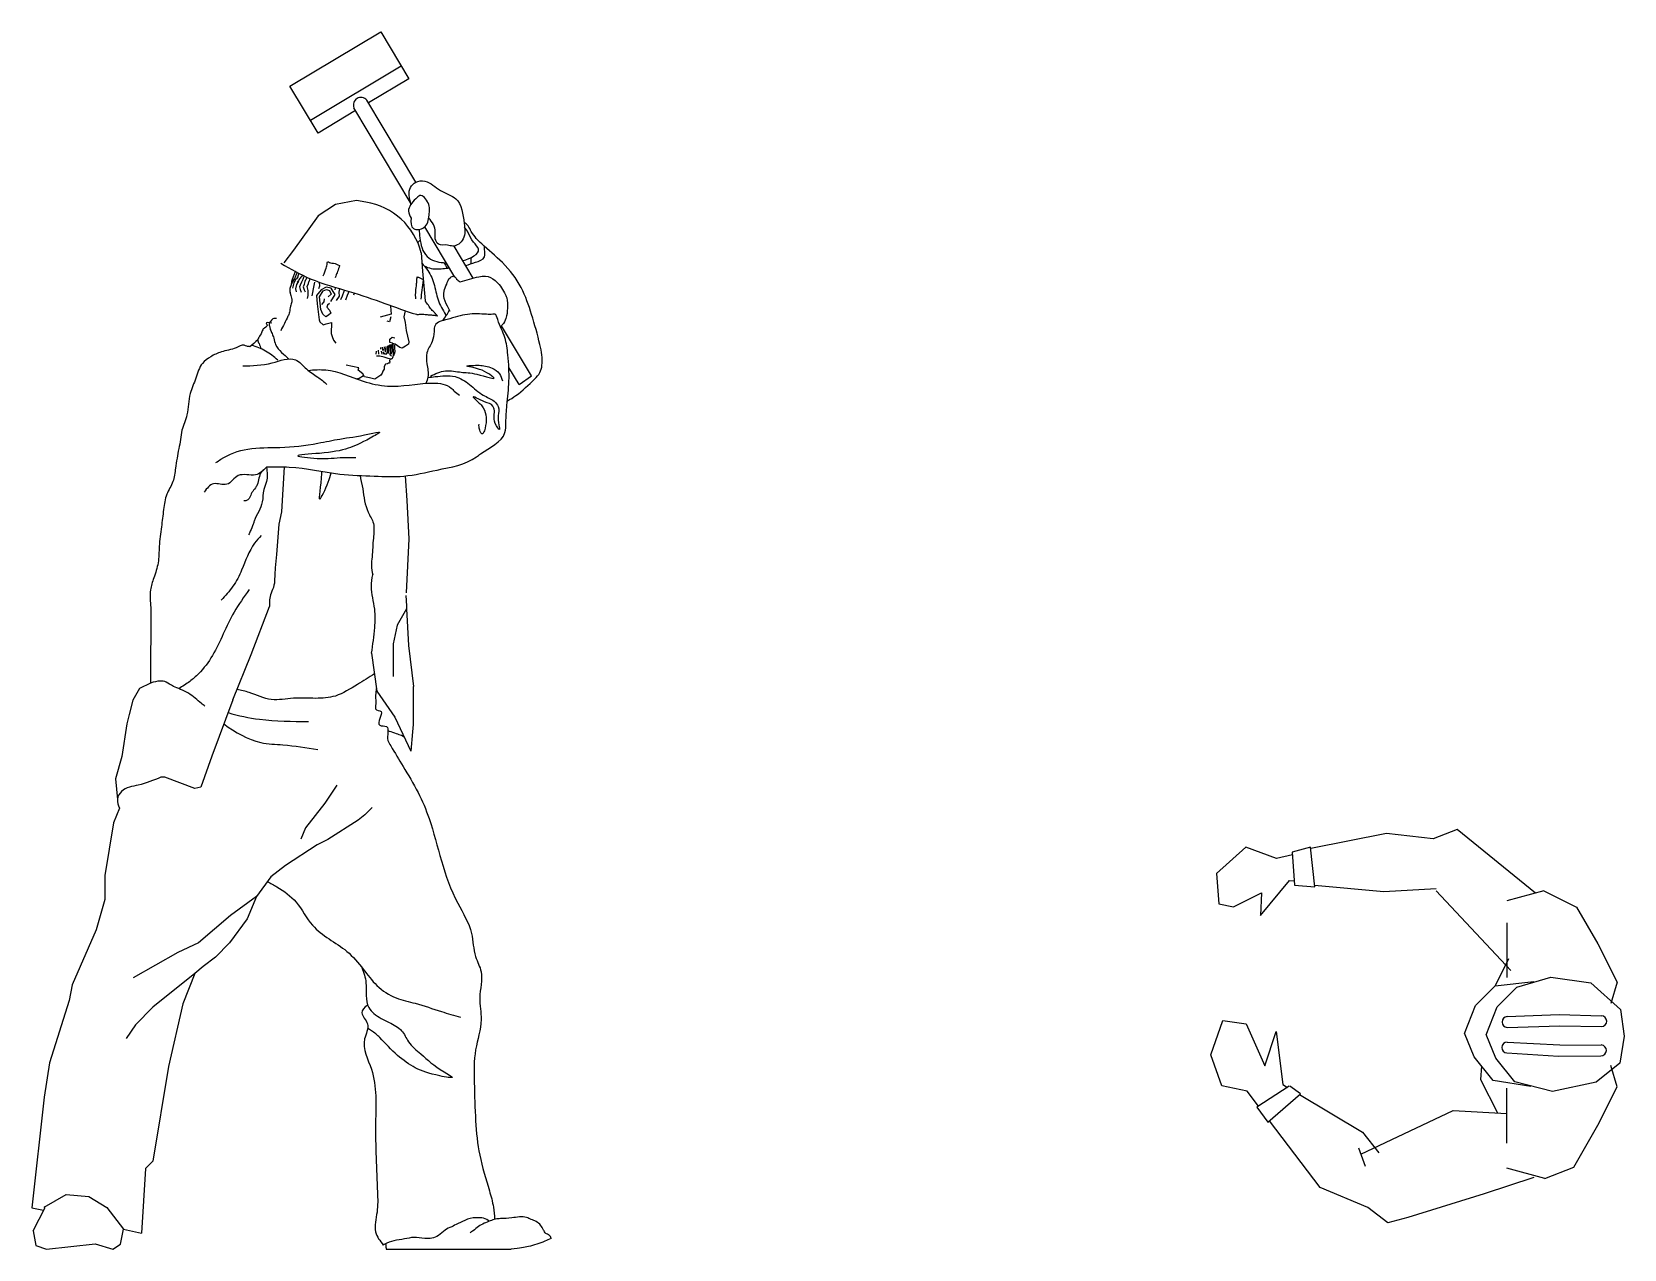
# Model space of a CAD drawing. Header units: millimetres. Extents: x 1863 to 12650, y 1010 to 8049.
# Drawn here: x 3962 to 6593, y 6036 to 8049 of the extents above; entities that cross this region are included whole.
import ezdxf

# ---------------------------------------------------------------- set-up
doc = ezdxf.new("R2010")
doc.units = ezdxf.units.MM

msp = doc.modelspace()

# ---------------------------------------------------------------- linework, layer by layer
at = {"color": 18, "true_color": 0x000000}
for p, q in [((4388.7, 7959), (4539, 8048.7)), ((4539, 8048.7), (4585.3, 7971)), ((4422.4, 7902.6), (4572.7, 7992.3)), ((4435.1, 7881.3), (4388.7, 7959)), ((4585.3, 7971), (4518.5, 7931.1)), ((4497.1, 7918.4), (4435.1, 7881.3)), ((4464.2, 7763.3), (4435.1, 7744.4)), ((4498.5, 7770), (4464.2, 7763.3)), ((4514.1, 7767.1), (4498.5, 7770)), ((4435.1, 7744.4), (4394.5, 7687.6)), ((4394.5, 7687.6), (4378.8, 7666.9)), ((4494.7, 7616.9), (4493.9, 7613.3)), ((4538.5, 7526.6), (4538.6, 7524.2)), ((4541.1, 7527.3), (4541.7, 7521.7)), ((4544.2, 7527.8), (4544.1, 7521.8)), ((4547.4, 7528.4), (4546.1, 7519.5)), ((4552.2, 7531), (4551, 7517.2)), ((4555.5, 7532.1), (4555.8, 7525.3)), ((4531.2, 7520.9), (4530.8, 7516.1)), ((4534.6, 7522.6), (4535, 7515.8)), ((4539.7, 7520.9), (4540.4, 7515.9)), ((4542.5, 7519.7), (4543.5, 7515.8)), ((4545.2, 7518.5), (4545.8, 7515.3)), ((4548, 7517.3), (4547.6, 7515.5)), ((4555.9, 7514.4), (4554.9, 7512.7)), ((4559.1, 7515.5), (4558.7, 7510.7)), ((4158.9, 7097.2), (4158.2, 6972)), ((6200.7, 6723.2), (6075.3, 6698.9)), ((6277.9, 6714.6), (6200.7, 6723.2)), ((6317.3, 6729.8), (6277.9, 6714.6)), ((6446.7, 6624.8), (6317.3, 6729.8)), ((5967.9, 6701.1), (5919.5, 6657.2)), ((6019, 6682.3), (5967.9, 6701.1)), ((6045, 6688.2), (6019, 6682.3)), ((6074.9, 6700.7), (6044.7, 6692.5)), ((6044.7, 6692.8), (6048.5, 6638.2)), ((6081.9, 6635.3), (6074.9, 6700.7)), ((5919.5, 6657.2), (5923.7, 6606.9)), ((5992.3, 6587.9), (6040.2, 6646)), ((6040.2, 6646), (6048, 6645.1)), ((6048.5, 6638.2), (6081.9, 6635.3)), ((6081.5, 6638.1), (6196.2, 6627.8)), ((6196.2, 6627.8), (6282.5, 6632.4)), ((5923.7, 6606.9), (5947.9, 6602.3)), ((5947.9, 6602.3), (5993.8, 6625.5)), ((5993.8, 6625.5), (5992.3, 6587.9)), ((6282.4, 6628.4), (6406, 6497)), ((6460.6, 6628.6), (6399.4, 6611.9)), ((6460.6, 6628.6), (6514.6, 6601.8)), ((6514.6, 6601.8), (6549.5, 6540.8)), ((6399.4, 6576), (6399.4, 6485.3)), ((6549.5, 6540.8), (6581.6, 6477.4)), ((6402.1, 6516.4), (6380.1, 6471.6)), ((4231.4, 6491.8), (4211.5, 6442.1)), ((6380.1, 6471.6), (6444.1, 6478.6)), ((6415.9, 6469.4), (6471.9, 6485.9)), ((6471.9, 6485.9), (6537.9, 6476.5)), ((6537.9, 6476.5), (6587.3, 6432.3)), ((6581.6, 6477.4), (6571, 6442.2)), ((6347.7, 6439.2), (6380.1, 6471.6)), ((6383.5, 6437), (6415.9, 6469.4)), ((4211.5, 6442.1), (4188.3, 6338)), ((6329.4, 6392.8), (6347.7, 6439.2)), ((6365.3, 6390.6), (6383.5, 6437)), ((6400, 6420.8), (6485.7, 6424.2)), ((6485.7, 6424.2), (6555.6, 6422.2)), ((6587.3, 6432.3), (6593.2, 6388.2)), ((5910.1, 6357.6), (5930.2, 6414.3)), ((5930.2, 6414.3), (5968.6, 6408.8)), ((5968.6, 6408.8), (5999.7, 6339.3)), ((5999.7, 6339.3), (6018, 6396)), ((6018, 6396), (6029, 6308.3)), ((6345.3, 6354.5), (6329.4, 6393.4)), ((6400.1, 6402.8), (6487.1, 6405.6)), ((6487.1, 6405.6), (6555.9, 6404.2)), ((6381.2, 6352.3), (6365.3, 6391.2)), ((6399.9, 6378.6), (6486.8, 6373.9)), ((6486.8, 6373.9), (6555.5, 6373.8)), ((6593.2, 6388.2), (6586.2, 6343.5)), ((5928.4, 6306.4), (5910.1, 6357.6)), ((6376.6, 6315.1), (6345.3, 6354.5)), ((6412.4, 6312.9), (6381.2, 6352.3)), ((6399.4, 6360.6), (6484.9, 6355.4)), ((6484.9, 6355.4), (6554.9, 6355.9)), ((6586.2, 6343.5), (6546.7, 6312.3)), ((4188.3, 6338), (4162.2, 6181.6)), ((6357.7, 6339), (6356, 6316.8)), ((6356, 6316.8), (6383.8, 6261.5)), ((6439, 6305.1), (6376.6, 6315.1)), ((6581.6, 6304.5), (6571, 6339.7)), ((5970.5, 6297.3), (5928.4, 6306.4)), ((5989.1, 6272.7), (5970.5, 6297.3)), ((6039.9, 6305.5), (5986.5, 6271)), ((6004.7, 6246.2), (6058.2, 6293.1)), ((6029, 6308.3), (6036.9, 6303.5)), ((6058.2, 6293.1), (6040.6, 6305.5)), ((6056.6, 6291.8), (6160.7, 6229.6)), ((6399.4, 6211.7), (6399.4, 6302.3)), ((6474.8, 6297), (6412.4, 6312.9)), ((6546.7, 6312.3), (6474.8, 6297)), ((6549.5, 6241.1), (6581.6, 6304.5)), ((5986.5, 6271), (6004.7, 6246.2)), ((6158.2, 6193.4), (6310.7, 6265.7)), ((6310.7, 6265.7), (6399.4, 6260.6)), ((6091.2, 6138.2), (6007.4, 6248.6)), ((6509.9, 6171.9), (6549.5, 6241.1)), ((6160.7, 6229.6), (6188.1, 6195.8)), ((6154.4, 6203.7), (6165.3, 6173.6)), ((4150.2, 6169.6), (4143.7, 6062.5)), ((4162.2, 6181.6), (4150.2, 6169.6)), ((6462.1, 6152.9), (6399.4, 6170)), ((6462.1, 6152.9), (6509.9, 6171.9)), ((6169.8, 6105.3), (6091.2, 6138.2)), ((6444.2, 6155), (6361.9, 6127.5)), ((6202.7, 6079.7), (6169.8, 6105.3)), ((6361.9, 6127.5), (6235.7, 6088.9)), ((6235.7, 6088.9), (6202.7, 6079.7)), ((3964.2, 6066.5), (3968.9, 6042.6))]:
    msp.add_line(p, q, dxfattribs=at)
at = {"color": 18, "true_color": 0x000000, "flags": 128}
for points in [[(4589.1, 7764.2), (4494.2, 7923.2)], [(4596.7, 7800.1), (4515.6, 7936)], [(4616.1, 7767.6), (4614.4, 7770.4)], [(4661.2, 7643.4), (4611.7, 7726.4)], [(4691.3, 7641.7), (4659.8, 7694.5)], [(4787.7, 7480.2), (4738.4, 7562.8)], [(4767.4, 7465.6), (4750.4, 7494)], [(4767.4, 7465.6), (4787.7, 7480.2)], [(4547.9, 6036.3), (4754.1, 6036.3)]]:
    msp.add_lwpolyline(points, dxfattribs=at)
at = {"color": 18, "true_color": 0x000000}
for points in [[(4605.6, 7683.2), (4608, 7653.3), (4611.5, 7610.5), (4612.1, 7603.3)], [(4396.3, 7641), (4392.2, 7634.6), (4388.7, 7624.4), (4388.5, 7617.7)], [(4398.4, 7639.8), (4395.1, 7634), (4393.2, 7625.2)], [(4402.8, 7636.4), (4399.3, 7631.2), (4397.7, 7623.7), (4399.2, 7619.1)], [(4408, 7635), (4405.7, 7629.8), (4404.5, 7627.1), (4405.4, 7622.6), (4407, 7618.6)], [(4412.1, 7630.8), (4410.6, 7627), (4412, 7622.4), (4413.7, 7619)], [(4418.8, 7631.8), (4416.8, 7627.5), (4418.4, 7621), (4418.5, 7613.1), (4417.4, 7607.9)], [(4429.3, 7635.1), (4428.1, 7629.3), (4427, 7624.1), (4426.2, 7617.6), (4425, 7612.3)], [(4436.9, 7634.9), (4437.6, 7628.5), (4436, 7623.9)], [(4456.4, 7603.1), (4463.3, 7614.7), (4460, 7619.7), (4456.7, 7624.8), (4448.4, 7626.6), (4440.1, 7622.1), (4432.4, 7612.6), (4433.9, 7599.3), (4435.4, 7585.9), (4436.9, 7572.6), (4438, 7569.2), (4443.7, 7564.3), (4448.4, 7565.8), (4457.6, 7568.2)], [(4453.9, 7599.4), (4450.9, 7597), (4449.6, 7593.7), (4454, 7588.5), (4456, 7583.8), (4452.2, 7580.4), (4448, 7577.6), (4442.8, 7581.8), (4439.6, 7589.7), (4437.5, 7610.9), (4443.8, 7620.5), (4449.2, 7622.9), (4454.3, 7621.2), (4456.7, 7615.3), (4452.1, 7610.8)], [(4445.2, 7607.4), (4444.8, 7602.6), (4440.8, 7598)], [(4463.6, 7626.2), (4463.7, 7625.3), (4463.1, 7622.4)], [(4470.7, 7624.1), (4469.5, 7618.6), (4469.9, 7611.8), (4465.2, 7604.3)], [(4478.1, 7621.9), (4477.6, 7619.3), (4474.8, 7612), (4472.3, 7605.8)], [(4486.1, 7619.5), (4484.9, 7616.5), (4483.5, 7613.1), (4480.6, 7605.3)], [(4554.6, 7595.1), (4556, 7581.7), (4537.7, 7577)], [(4555.2, 7577.6), (4553.4, 7569.3), (4549.2, 7570.2)], [(4579, 7587.7), (4576.8, 7577.3), (4579.2, 7568.1), (4580.6, 7554.8), (4583, 7545.6), (4585.4, 7536.4), (4584.5, 7532.2), (4579.4, 7529), (4574.4, 7525.7), (4570.3, 7526.6), (4562.8, 7532.5), (4558.7, 7533.4)], [(4457.6, 7568.2), (4456.7, 7550.2), (4458.6, 7545), (4460.9, 7539), (4464.7, 7533.9)], [(4550.1, 7529.6), (4549.4, 7523.7), (4548.6, 7517.1)], [(4553.6, 7531.9), (4554.4, 7521.4), (4553.5, 7514.3)], [(4558.3, 7533.9), (4553.6, 7534.9), (4553.6, 7540.4), (4557.4, 7543.8), (4562, 7542.8)], [(4558.7, 7533.4), (4557.1, 7531.1), (4557.1, 7520.2), (4555.4, 7515.1)], [(4558.7, 7533.4), (4559.3, 7515.9), (4559.1, 7515.5)], [(4561.4, 7531.4), (4561.5, 7526.5), (4561.9, 7519.8), (4561, 7515.7)], [(4553.4, 7508.2), (4551, 7508.7), (4544.2, 7510.8), (4537.2, 7512.3), (4531.8, 7512.3)], [(4553.7, 7503.9), (4553, 7501), (4551.7, 7500.7), (4549.8, 7499.9), (4546.6, 7499.3), (4544.6, 7495.5), (4544.3, 7491.3), (4542.2, 7487.5), (4541, 7484.7), (4538.9, 7481.4)], [(4538.8, 7481.2), (4528.7, 7474.7), (4520.4, 7476.5), (4512.1, 7478.3), (4508.9, 7483.3), (4501.5, 7489.3), (4502.3, 7493.4), (4481.6, 7497.9)], [(4497.6, 7474.8), (4502.9, 7475.9), (4510.5, 7480.8)], [(4379.2, 7329.7), (4374.7, 7255.2), (4370.6, 7234.9), (4366.3, 7184.6)], [(4504.7, 7315.2), (4505.3, 7310.4), (4509.2, 7293.2)], [(4578.9, 7314.5), (4582.1, 7273.7), (4585.1, 7210.4)], [(4585.1, 7210.4), (4580.8, 7121.3)], [(4580.3, 7116.9), (4581.2, 7099.7), (4581.4, 7095), (4584.7, 7034.3), (4592.7, 6966.4), (4592.4, 6966.4), (4592.4, 6903.5), (4591.3, 6891.6)], [(4294.3, 6944.4), (4324.7, 7019.1), (4355.1, 7098.8)], [(4581.4, 7095), (4565.6, 7067.9), (4559.1, 7036.9), (4559.1, 6983.2)], [(4523.7, 7021.4), (4532, 6959), (4562.1, 6915.5), (4588.6, 6859.8)], [(4158.2, 6972), (4140.2, 6963), (4128.9, 6943.7), (4123.1, 6920.2)], [(4123.1, 6920.2), (4119.2, 6904.7), (4110.9, 6851), (4100.2, 6813.6), (4103.6, 6779.9)], [(4294.3, 6944.4), (4259.8, 6851.5)], [(4591.3, 6891.6), (4588.6, 6859.8)], [(4259.8, 6851.5), (4241.2, 6800), (4231.4, 6797.6), (4182.1, 6816.5), (4175.4, 6816.5)], [(4466.4, 6803.3), (4446.2, 6773.7), (4414.2, 6732.7), (4406.8, 6714.3)], [(4107, 6765.1), (4097, 6741.3), (4082.7, 6653.9), (4082.7, 6614.3), (4068.6, 6564.1), (4028.6, 6473.3), (4023.7, 6447.4), (3991.6, 6344.3), (3982.8, 6287.3), (3962.3, 6104.7)], [(4524.4, 6766.3), (4512.6, 6754.5), (4501.3, 6745.5), (4451.5, 6713.6), (4433.8, 6704.7), (4381.6, 6670.7), (4357.1, 6651.6), (4333.6, 6619.4), (4318.3, 6582.6), (4289, 6542.6), (4265.5, 6519.2), (4245.3, 6503.6), (4231.4, 6491.8)], [(4333.6, 6619.4), (4290.6, 6587.8), (4237.7, 6542.7), (4203.6, 6526.6), (4129.5, 6484.7)], [(4231.4, 6491.8), (4162.2, 6436.2), (4133.4, 6407.3), (4118, 6384.3)], [(3962.3, 6104.7), (3981.6, 6100.5)], [(3964.2, 6066.5), (3984, 6105), (3982.4, 6105.8), (4019, 6126.7), (4056.5, 6123.5), (4085.9, 6105.4), (4113.6, 6069.3), (4143.7, 6062.5)], [(3968.9, 6042.6), (3986.7, 6036.3), (4066.8, 6045.2), (4096.2, 6036.3), (4108.7, 6044.7), (4113.6, 6069.3)]]:
    msp.add_lwpolyline(points, dxfattribs=at)
for centre, radius, start, end in [((4506.1, 7927.7), 12.6, 40.69, 200.973), ((4496.9, 7656.5), 111.9, 13.7981, 81.1474), ((6400.4, 6411.8), 9, 92.2651, 268.2665), ((6555.4, 6413.2), 9, 273.2664, 88.3809), ((6399.9, 6369.6), 9, 90.495, 266.4963), ((6554.8, 6364.9), 9, 270.3805, 85.495)]:
    msp.add_arc(centre, radius, start, end, dxfattribs=at)
for points, knots in [([(4588.7, 7763.6), (4585.7, 7773.6), (4582.7, 7787.5), (4596.7, 7802.2), (4617.8, 7803.6), (4635.4, 7783.9), (4671.6, 7775), (4675.6, 7737.3), (4680.1, 7707.1), (4661.6, 7691.7), (4647.4, 7697.8), (4634.2, 7694.1), (4627.3, 7707.1), (4630.8, 7723.3), (4624.1, 7733.9), (4618, 7740.9)], [4.826076, 4.826076, 4.826076, 4.826076, 33.116429, 45.164809, 60.598022, 90.407504, 119.377741, 162.474646, 188.083416, 208.883836, 217.574077, 233.007291, 242.941469, 254.865735, 280.966177, 280.966177, 280.966177, 280.966177]), ([(4589.2, 7740.6), (4586.8, 7744.4), (4580.9, 7755.4), (4592.5, 7768.8), (4605.6, 7782.2), (4620.6, 7764.5), (4618.9, 7745.7), (4615.4, 7723.1), (4588.9, 7719.3), (4587.9, 7734.2), (4589.2, 7740.6)], [5.646873, 5.646873, 5.646873, 5.646873, 19.047343, 42.715688, 51.23574, 69.349057, 89.861661, 112.008387, 129.136468, 147.501357, 147.501357, 147.501357, 147.501357]), ([(4602.1, 7721.9), (4602.3, 7717.4), (4603.6, 7701.7), (4610.1, 7674.2), (4634.2, 7667.3), (4645.6, 7667), (4647.2, 7667)], [13.555293, 13.555293, 13.555293, 13.555293, 27.308695, 60.21028, 89.331986, 93.921682, 93.921682, 93.921682, 93.921682]), ([(4674.2, 7670.4), (4674.4, 7670.4), (4686.4, 7673.9), (4709.4, 7684.4), (4689.7, 7701.8), (4684.9, 7714.9), (4679.5, 7722.9), (4677.3, 7726)], [121.341127, 121.341127, 121.341127, 121.341127, 121.97447, 153.671113, 168.327395, 185.867687, 197.160198, 197.160198, 197.160198, 197.160198]), ([(4747.9, 7438.5), (4752.8, 7441.3), (4769.3, 7451.4), (4786.3, 7468.2), (4802.6, 7484.4), (4807.3, 7504.7), (4801, 7537.5), (4788.7, 7580.1), (4772.7, 7628.4), (4742.7, 7667.1), (4709, 7694.1), (4689.9, 7713.2), (4681.4, 7732.8), (4676.5, 7732.4)], [203.041162, 203.041162, 203.041162, 203.041162, 220.068704, 261.410287, 274.816439, 287.310602, 321.804652, 373.433333, 421.2424, 472.735807, 518.925064, 545.737391, 563.801525, 563.801525, 563.801525, 563.801525]), ([(4603.8, 7704.4), (4603.4, 7704), (4602, 7702.7), (4600.7, 7701.3), (4599.9, 7700.2)], [642.340494, 642.340494, 642.340494, 642.340494, 644.071446, 647.899677, 647.899677, 647.899677, 647.899677]), ([(4678.8, 7662.5), (4678.9, 7662.6), (4684.3, 7663.9), (4694.6, 7667.6), (4713, 7673.5), (4710.2, 7686.5), (4710.1, 7692.3), (4710.1, 7694)], [71.431848, 71.431848, 71.431848, 71.431848, 71.824711, 88.559389, 106.275312, 118.028379, 123.229365, 123.229365, 123.229365, 123.229365]), ([(4373.5, 7666.1), (4389.8, 7656.8), (4425.4, 7636.5), (4485.1, 7620.5), (4543.6, 7601.1), (4580.2, 7586.7), (4599.8, 7581.2), (4602.4, 7581.9), (4606.3, 7582.2), (4612, 7581.5), (4618.8, 7580.8), (4625.7, 7580.5), (4630.2, 7579.7), (4632.2, 7579.4), (4632.3, 7579.4)], [0.329222, 0.329222, 0.329222, 0.329222, 60.820364, 136.062752, 204.532519, 265.637697, 267.659614, 271.288507, 274.302128, 281.715529, 289.159323, 297.946378, 304.159642, 304.645838, 304.645838, 304.645838, 304.645838]), ([(4443.8, 7645.3), (4445.5, 7649.7), (4448.3, 7656.7), (4450.3, 7663.6), (4450.5, 7669.3), (4455.7, 7666.5), (4461.9, 7666.4), (4467.2, 7664), (4470.4, 7662.2)], [0, 0, 0, 0, 15.288402, 24.35988, 26.627704, 30.409552, 37.972953, 49.796173, 49.796173, 49.796173, 49.796173]), ([(4470.4, 7662.2), (4469.6, 7658.9), (4467.8, 7653), (4464.9, 7646.6), (4463.6, 7643.2), (4463.2, 7642.3)], [7.078593, 7.078593, 7.078593, 7.078593, 18.321914, 27.33814, 30.515124, 30.515124, 30.515124, 30.515124]), ([(4607, 7666), (4609.6, 7662.8), (4618, 7653.5), (4628.3, 7632.7), (4631.3, 7605.2), (4641.6, 7588.8), (4646.1, 7580.2), (4646.8, 7579.1)], [685.567522, 685.567522, 685.567522, 685.567522, 697.456747, 724.321145, 752.625225, 779.489701, 781.442188, 781.442188, 781.442188, 781.442188]), ([(4610.6, 7661.8), (4614.3, 7660.1), (4624.9, 7655.6), (4639.3, 7657.2), (4649.5, 7658.1), (4652.3, 7658.4)], [2.084317, 2.084317, 2.084317, 2.084317, 14.351804, 36.189948, 44.414939, 44.414939, 44.414939, 44.414939]), ([(4643.1, 7667.1), (4644.3, 7665.4), (4646.1, 7662.5), (4647.8, 7659.3), (4648.5, 7658)], [7.058282, 7.058282, 7.058282, 7.058282, 13.275988, 17.387674, 17.387674, 17.387674, 17.387674]), ([(4390.7, 7630.3), (4389.9, 7628.4), (4387, 7621.4), (4390.6, 7613), (4392.2, 7605.8), (4392, 7601.1), (4388.5, 7594.5), (4388.5, 7586.1), (4386.7, 7580.4), (4385.3, 7578.5)], [0, 0, 0, 0, 6.97223, 24.573875, 27.533142, 31.43073, 40.136663, 51.370002, 59.263392, 59.263392, 59.263392, 59.263392]), ([(4397.7, 7652.6), (4397.6, 7652.4), (4396.5, 7650.5), (4395, 7646.5), (4392.6, 7640.7), (4391, 7635.3), (4390.8, 7631.7), (4390.7, 7630.3)], [4.765536, 4.765536, 4.765536, 4.765536, 5.351047, 12.171898, 18.929145, 26.31445, 30.783501, 30.783501, 30.783501, 30.783501]), ([(4400.6, 7651), (4400.6, 7651), (4399.6, 7649.5), (4398.6, 7646.8), (4397.3, 7643.4), (4396.6, 7641.7), (4396.3, 7641)], [3.634974, 3.634974, 3.634974, 3.634974, 3.870144, 9.70844, 13.037462, 15.748153, 15.748153, 15.748153, 15.748153]), ([(4404, 7649.3), (4403.9, 7649.2), (4402.6, 7647.7), (4402.1, 7644.1), (4399.8, 7640.8), (4398.4, 7639.3), (4397.9, 7638.7)], [4.06239, 4.06239, 4.06239, 4.06239, 4.433519, 10.950491, 15.002053, 17.79304, 17.79304, 17.79304, 17.79304]), ([(4409.4, 7646.6), (4408.6, 7645.4), (4407.1, 7643.1), (4404.2, 7640.6), (4402.8, 7637.4), (4401.5, 7635.8), (4400.9, 7635)], [0.337652, 0.337652, 0.337652, 0.337652, 4.88617, 9.45907, 12.907407, 16.316649, 16.316649, 16.316649, 16.316649]), ([(4411.8, 7645.4), (4411.7, 7645.2), (4411, 7642.4), (4409.9, 7638.8), (4408.4, 7635.7), (4408, 7635)], [2.770954, 2.770954, 2.770954, 2.770954, 3.638437, 12.353723, 15.043176, 15.043176, 15.043176, 15.043176]), ([(4416.5, 7643.2), (4416.3, 7642.6), (4415.5, 7640.3), (4413.4, 7636.6), (4412.3, 7632.9), (4412.1, 7631.1), (4412.1, 7630.8)], [3.712556, 3.712556, 3.712556, 3.712556, 5.734687, 12.117098, 17.493274, 18.360195, 18.360195, 18.360195, 18.360195]), ([(4422.2, 7640.7), (4422, 7640.3), (4420.8, 7638.4), (4419.4, 7635.5), (4418.9, 7632.7), (4418.8, 7631.8)], [2.915864, 2.915864, 2.915864, 2.915864, 4.274634, 10.451923, 13.492699, 13.492699, 13.492699, 13.492699]), ([(4598.4, 7643.3), (4598.3, 7642.7), (4598, 7640), (4598, 7635.1), (4596.8, 7627), (4596.1, 7620.3), (4595.8, 7614.2), (4595.9, 7610.9), (4595.9, 7608.3), (4595.9, 7607.3)], [4.433685, 4.433685, 4.433685, 4.433685, 6.292336, 13.399882, 20.826738, 33.476519, 35.724126, 41.014644, 44.421346, 44.421346, 44.421346, 44.421346]), ([(4609.6, 7638.2), (4609.2, 7638.5), (4607.3, 7639.6), (4603.8, 7641.6), (4600.4, 7642.8), (4598.5, 7643.2), (4598.4, 7643.3)], [2.82526, 2.82526, 2.82526, 2.82526, 4.675886, 10.058512, 16.019514, 16.561387, 16.561387, 16.561387, 16.561387]), ([(4605.8, 7606.7), (4606.1, 7611.7), (4606.8, 7622.3), (4608.5, 7632.8), (4609.6, 7638.2)], [11.624171, 11.624171, 11.624171, 11.624171, 28.316554, 46.892063, 46.892063, 46.892063, 46.892063]), ([(4653.7, 7586.6), (4647.2, 7597.9), (4638.5, 7613.2), (4648.3, 7631.4), (4650.6, 7642), (4660.3, 7645.9), (4664.1, 7639.3), (4667.6, 7636.6), (4669.7, 7635.5)], [0, 0, 0, 0, 35.178908, 47.187409, 59.917555, 66.196613, 72.29402, 79.429082, 79.429082, 79.429082, 79.429082]), ([(4669.7, 7635.5), (4675.1, 7636.2), (4685.2, 7640.7), (4699.3, 7643.3), (4714.1, 7646.4), (4731.2, 7636.9), (4740.9, 7622.3), (4748.5, 7606.6), (4748.2, 7591.8), (4747.2, 7576.3), (4741.6, 7566.1), (4737.7, 7562.1), (4736.6, 7561.1)], [85.737044, 85.737044, 85.737044, 85.737044, 102.098784, 118.179807, 129.094713, 146.3512, 172.138766, 181.3146, 198.224094, 215.261981, 227.667064, 231.962643, 231.962643, 231.962643, 231.962643]), ([(4350.7, 7329.6), (4363, 7329.9), (4403.6, 7330.5), (4462, 7316.2), (4525.2, 7314.6), (4579.5, 7312), (4635.2, 7326), (4681.5, 7333.4), (4715.1, 7360.5), (4745.4, 7372.6), (4745.4, 7407.1), (4747.2, 7435), (4751.8, 7472.6), (4749.8, 7509.6), (4745.1, 7545.6), (4734.4, 7563.7), (4729.6, 7582.4), (4721.3, 7581.4), (4706.8, 7582), (4680.1, 7583.8), (4654.4, 7574), (4627.3, 7568.7), (4626.9, 7550.6), (4624.5, 7535.2), (4612.9, 7519.3), (4614.8, 7498.6), (4618.8, 7481.3), (4614.9, 7471.1), (4613.3, 7467.7)], [8.088516, 8.088516, 8.088516, 8.088516, 45.143864, 129.558014, 186.503963, 234.991726, 291.071229, 359.802726, 368.161133, 421.470191, 438.265178, 466.724023, 506.970897, 550.45312, 579.302212, 611.579671, 621.325395, 624.669431, 634.701401, 666.46926, 700.937212, 723.367135, 733.532441, 750.575291, 770.769714, 789.152444, 810.941772, 821.997595, 821.997595, 821.997595, 821.997595]), ([(4632.3, 7579.4), (4631.6, 7580.1), (4628.6, 7582.9), (4627.6, 7585.5), (4622.3, 7588.7), (4619, 7595.2), (4615, 7600.2), (4612.4, 7602.9), (4612.1, 7603.3)], [309.311113, 309.311113, 309.311113, 309.311113, 311.773124, 317.035672, 321.556037, 330.620873, 341.145915, 342.862197, 342.862197, 342.862197, 342.862197]), ([(4641.4, 7571.5), (4645.3, 7576.7), (4649.3, 7582.4), (4652, 7589), (4652.1, 7589.4)], [5.273991, 5.273991, 5.273991, 5.273991, 24.996528, 26.166699, 26.166699, 26.166699, 26.166699]), ([(4358.6, 7567.2), (4353.7, 7568), (4347.2, 7569), (4353.3, 7561.6), (4343.3, 7558.8), (4342.5, 7550.2), (4337.5, 7545.3), (4334.8, 7538.7), (4338.5, 7532.5), (4339.7, 7527.3), (4341.2, 7524.7)], [0, 0, 0, 0, 9.052955, 12.156817, 20.991783, 27.827168, 36.876683, 41.2659, 47.849814, 56.978346, 56.978346, 56.978346, 56.978346]), ([(4366.7, 7574.7), (4364.5, 7575), (4361, 7575.4), (4358.1, 7571.7), (4355.6, 7569.1), (4353.9, 7565.6), (4355.2, 7561.4), (4356.1, 7556.1), (4359.4, 7549.8), (4362.5, 7541.5), (4364.4, 7529.6), (4374.8, 7518.7), (4382.6, 7511.6), (4386.4, 7508)], [0, 0, 0, 0, 6.069285, 9.490726, 13.269723, 17.177571, 20.120059, 26.103934, 33.472716, 41.201724, 52.531581, 68.742036, 84.553676, 84.553676, 84.553676, 84.553676]), ([(4322.7, 7528.2), (4320.9, 7528.2), (4317.7, 7528.7), (4310.2, 7532.3), (4296.2, 7523.2), (4276.9, 7521.5), (4258.2, 7512.3), (4240.2, 7499.8), (4234.1, 7475.5), (4220.9, 7448.7), (4221, 7417.8), (4213.2, 7398.4), (4210.1, 7390.1)], [19.171176, 19.171176, 19.171176, 19.171176, 24.721839, 29.005777, 43.14948, 68.457844, 87.853385, 105.199472, 131.873987, 159.293568, 194.914281, 221.573544, 221.573544, 221.573544, 221.573544]), ([(4368.5, 7506.2), (4362.2, 7511.6), (4349.1, 7522.2), (4333.5, 7528), (4325.4, 7530.5)], [20.395438, 20.395438, 20.395438, 20.395438, 45.3129, 70.429082, 70.429082, 70.429082, 70.429082]), ([(4310.8, 7496.5), (4326.6, 7496.8), (4355, 7497.3), (4395.4, 7514.8), (4415.4, 7490.3), (4433.7, 7479), (4445.3, 7470.4), (4449.7, 7465.5)], [0, 0, 0, 0, 48.746266, 87.527616, 111.286265, 134.023974, 153.641512, 153.641512, 153.641512, 153.641512]), ([(4553.4, 7508.2), (4553.8, 7508.1), (4554.5, 7507.9), (4555.8, 7508.2), (4556.9, 7508.4), (4557.9, 7509.1), (4558.7, 7509.8), (4558.7, 7510.5), (4558.7, 7510.7)], [0, 0, 0, 0, 1.364407, 2.580913, 4.155686, 5.117359, 6.673521, 7.282289, 7.282289, 7.282289, 7.282289]), ([(4553.7, 7503.9), (4553.7, 7504.2), (4553.9, 7504.8), (4554, 7506.2), (4554.4, 7507.3), (4554.3, 7508)], [0, 0, 0, 0, 0.973317, 2.112075, 4.58327, 4.58327, 4.58327, 4.58327]), ([(4559, 7514.8), (4559.7, 7514.6), (4561.3, 7513.8), (4561.1, 7515.2), (4561, 7515.7)], [0.981282, 0.981282, 0.981282, 0.981282, 3.184661, 4.586466, 4.586466, 4.586466, 4.586466]), ([(4418.8, 7489.1), (4428.6, 7490.2), (4459.8, 7491.9), (4501.8, 7472.2), (4559.9, 7458.1), (4599, 7468), (4634.4, 7468.1), (4650.1, 7466.2), (4660.9, 7453.6), (4665.7, 7450.1), (4668.6, 7448)], [19.313186, 19.313186, 19.313186, 19.313186, 48.602823, 113.140026, 154.12863, 226.198961, 229.542859, 260.77718, 267.86911, 278.57303, 278.57303, 278.57303, 278.57303]), ([(4616.6, 7477.3), (4620.6, 7477.8), (4635.6, 7479.5), (4660.4, 7482.5), (4686.7, 7466.2), (4704.7, 7447.8), (4724.2, 7441.1), (4735.4, 7428.6), (4732.3, 7413.1), (4732.7, 7402.9), (4736.7, 7386.5), (4721.9, 7408.4), (4728.7, 7418.7), (4723, 7434), (4710.6, 7434.9), (4685.3, 7450.2), (4699.9, 7436.6), (4709, 7428.7), (4714.7, 7410.6), (4711.8, 7396.5), (4709.9, 7387.3), (4705.6, 7382.5), (4700.7, 7392.3), (4701, 7397.4), (4701.2, 7400.3)], [21.908969, 21.908969, 21.908969, 21.908969, 33.991539, 66.757756, 93.855941, 122.849571, 143.292504, 154.60994, 169.496177, 185.405828, 192.423335, 204.539237, 228.439842, 233.784573, 249.324536, 269.792402, 276.811632, 294.373215, 311.009952, 328.983445, 337.463161, 338.866956, 346.619588, 356.593258, 356.593258, 356.593258, 356.593258]), ([(4210.1, 7390.1), (4209.1, 7379.5), (4204.8, 7359.3), (4199.7, 7330.9), (4197.3, 7304.3), (4183.1, 7284.1), (4179.7, 7257.9), (4176.3, 7229.2), (4172, 7199.9), (4172.5, 7171), (4164.3, 7147.7), (4156.2, 7123.6), (4157.9, 7106.9), (4158.9, 7097.2)], [130.182753, 130.182753, 130.182753, 130.182753, 161.065733, 193.862002, 216.503676, 239.725093, 265.457625, 294.436936, 326.986143, 354.004059, 380.172721, 400.665001, 429.524397, 429.524397, 429.524397, 429.524397]), ([(4350.7, 7329.6), (4344.9, 7323.7), (4331.9, 7310.8), (4302.3, 7322.7), (4287.1, 7294.3), (4261, 7306.8), (4251.6, 7294), (4247.1, 7287.9)], [1252.568048, 1252.568048, 1252.568048, 1252.568048, 1275.640123, 1304.198042, 1327.907572, 1349.96329, 1370.457374, 1370.457374, 1370.457374, 1370.457374]), ([(4440.9, 7322.1), (4440.8, 7320.9), (4440.4, 7300.2), (4430.9, 7257.7), (4450.3, 7298.2), (4455.6, 7314.8), (4457, 7319.5)], [95.365578, 95.365578, 95.365578, 95.365578, 98.031283, 140.141245, 171.461434, 184.965126, 184.965126, 184.965126, 184.965126]), ([(4321.4, 7126.7), (4312.7, 7114.5), (4296.2, 7091.3), (4278.5, 7053.5), (4262.3, 7017.6), (4242.6, 6991.4), (4222.8, 6973.9), (4211.2, 6966.8), (4205.1, 6962.9)], [0, 0, 0, 0, 45.076697, 85.010818, 124.944856, 163.16821, 182.156201, 203.822594, 203.822594, 203.822594, 203.822594]), ([(4248.2, 6934), (4246.3, 6935.4), (4237.1, 6942.2), (4221.8, 6957.9), (4194.5, 6965.8), (4184.6, 6975.6), (4170.8, 6976.4), (4158.2, 6972)], [0, 0, 0, 0, 7.091373, 34.335011, 64.39143, 89.964315, 123.096614, 123.096614, 123.096614, 123.096614]), ([(4528.2, 6987.5), (4519.5, 6981), (4497.6, 6969.1), (4467.5, 6948.4), (4429.6, 6946.1), (4394.6, 6948.6), (4356.8, 6940.8), (4327.2, 6955.8), (4308.1, 6960.2), (4301.4, 6961.7)], [22.362272, 22.362272, 22.362272, 22.362272, 55.222666, 96.532185, 129.468793, 166.028536, 202.638677, 240.97623, 261.595952, 261.595952, 261.595952, 261.595952]), ([(4531.4, 6963.2), (4530.8, 6959.5), (4529.5, 6949.8), (4531.4, 6939.1), (4528.9, 6926.8), (4543.9, 6926.7), (4536.1, 6914), (4533.7, 6899), (4550.4, 6903.3), (4551, 6888.8), (4548.9, 6878.3), (4560.7, 6859.6), (4576.9, 6831.6), (4601.2, 6792.9), (4622.8, 6740.5), (4637.8, 6677.1), (4660.6, 6613.5), (4691.8, 6564.6), (4691.4, 6523.2), (4710.3, 6490.3), (4698.7, 6454), (4708.6, 6410.9), (4692, 6365), (4693.3, 6308.5), (4694.6, 6250.4), (4700.6, 6190), (4715.1, 6143.5), (4725.4, 6108.4), (4726.4, 6092.4), (4726.8, 6085.7)], [60.203006, 60.203006, 60.203006, 60.203006, 71.572054, 89.676825, 94.202994, 104.328081, 115.867866, 127.183244, 138.728426, 148.059643, 161.638152, 171.76009, 211.353368, 261.044817, 307.70319, 380.758695, 455.99239, 510.687228, 549.754776, 576.245126, 619.30345, 655.583623, 706.188654, 760.549956, 823.956955, 880.940525, 941.878176, 969.871919, 989.960124, 989.960124, 989.960124, 989.960124]), ([(4286.5, 6923.3), (4303.4, 6918), (4347.7, 6909.1), (4392.5, 6908.7), (4419.5, 6908.4)], [38.920898, 38.920898, 38.920898, 38.920898, 92.234413, 173.141941, 173.141941, 173.141941, 173.141941]), ([(4279.5, 6904.5), (4298.7, 6890.7), (4329.1, 6872), (4384.6, 6870.4), (4415.8, 6865.3), (4434.9, 6862.3)], [18.983682, 18.983682, 18.983682, 18.983682, 87.83053, 124.592056, 182.828153, 182.828153, 182.828153, 182.828153]), ([(4577.7, 6882.8), (4570, 6886.8), (4563.2, 6888.4), (4556.3, 6891.7), (4551.5, 6892.6), (4550.6, 6892.8)], [36.140512, 36.140512, 36.140512, 36.140512, 43.950188, 56.316058, 58.923269, 58.923269, 58.923269, 58.923269]), ([(4351.4, 6643.8), (4356.7, 6641), (4373.8, 6631.6), (4403.3, 6611.1), (4426.1, 6560.7), (4477.5, 6538.2), (4509.3, 6500.8), (4531.3, 6470), (4562, 6450.2), (4600.1, 6442.6), (4634.9, 6429.8), (4660, 6422.9), (4670.6, 6420)], [20.501157, 20.501157, 20.501157, 20.501157, 38.487852, 78.793785, 125.893718, 196.979384, 237.027041, 272.384946, 310.064055, 343.030774, 388.143619, 421.110313, 421.110313, 421.110313, 421.110313]), ([(4507.7, 6501.9), (4510.8, 6493.7), (4517.7, 6472.5), (4510.7, 6437.2), (4535.7, 6419), (4555.5, 6409.9), (4574.7, 6400), (4584.1, 6376), (4611.5, 6354.1), (4627.9, 6337.5), (4666.1, 6317), (4622.1, 6325.2), (4599, 6332.8), (4563.3, 6357), (4543.3, 6380.9), (4526.4, 6395.8), (4519.2, 6400), (4517, 6401.2)], [6.839088, 6.839088, 6.839088, 6.839088, 32.952411, 73.938966, 101.198054, 116.385463, 140.873288, 162.226246, 191.038098, 239.486082, 255.811233, 276.314817, 319.273685, 355.068685, 396.685743, 414.366466, 421.827405, 421.827405, 421.827405, 421.827405]), ([(4517.2, 6439.6), (4511.4, 6435.7), (4502.2, 6426.8), (4523, 6407.4), (4503.7, 6375), (4534, 6322.1), (4527.8, 6236.5), (4532.6, 6157.5), (4534.4, 6097.9), (4525.1, 6066.1), (4537.5, 6050), (4543, 6043.1)], [7.992375, 7.992375, 7.992375, 7.992375, 25.610478, 45.854188, 71.156704, 122.466282, 210.975372, 326.200035, 358.818578, 391.887753, 417.093631, 417.093631, 417.093631, 417.093631]), ([(4718.3, 6082.6), (4717.7, 6083), (4713.6, 6085.1), (4708.2, 6088.4), (4699.4, 6087.7), (4688.2, 6088.9), (4676.6, 6083.1), (4665, 6078), (4655.7, 6072.9), (4643.8, 6068.4), (4632.8, 6055.1), (4612.7, 6052.3), (4594.1, 6057.1), (4577, 6052.6), (4560.9, 6051), (4549.1, 6046.9), (4543.8, 6043.6), (4543, 6043.1)], [7.348053, 7.348053, 7.348053, 7.348053, 9.547283, 20.761603, 25.641725, 35.401969, 54.113874, 62.84713, 73.758435, 86.033536, 100.323692, 123.415542, 141.807302, 157.251491, 175.202773, 190.837847, 193.827598, 193.827598, 193.827598, 193.827598]), ([(4820.2, 6053.9), (4819.6, 6056.1), (4817.8, 6059.9), (4810.7, 6061.7), (4807.5, 6068.8), (4803.4, 6076.1), (4796, 6082.4), (4787.4, 6085.1), (4774.9, 6091.6), (4757, 6087.5), (4740.2, 6086.8), (4727.9, 6086.5), (4715.9, 6081.5), (4702.4, 6076.6), (4693.1, 6067.5), (4688.1, 6064.5), (4686.4, 6063.5)], [4.641199, 4.641199, 4.641199, 4.641199, 11.210182, 17.490065, 24.086038, 33.394072, 42.920881, 52.211761, 60.14143, 84.549805, 103.499683, 111.453229, 121.098049, 142.104094, 153.819757, 159.573932, 159.573932, 159.573932, 159.573932]), ([(4820.2, 6053.9), (4816.8, 6052.3), (4804.7, 6046.8), (4785.2, 6040.7), (4769, 6037.9), (4754.1, 6036.3)], [0.914821, 0.914821, 0.914821, 0.914821, 12.193966, 40.779127, 61.719332, 61.719332, 61.719332, 61.719332]), ([(4546.7, 6045.3), (4546.7, 6045.3), (4547.2, 6042.9), (4547.2, 6039.8), (4547.8, 6036.8), (4547.9, 6036.3)], [2.146235, 2.146235, 2.146235, 2.146235, 2.150113, 9.577442, 11.243303, 11.243303, 11.243303, 11.243303])]:
    msp.add_open_spline(points, degree=3, knots=knots, dxfattribs=at)
for points in [[(4687.9, 7665.2), (4688.6, 7668.3), (4688.3, 7672), (4687.9, 7675.5)], [(4385.3, 7578.5), (4381.5, 7570.4), (4377.8, 7562.2), (4373.4, 7554.6)], [(4335.7, 7539.5), (4331.4, 7535.6), (4327.1, 7531.8), (4322.7, 7528.2)]]:
    msp.add_open_spline(points, degree=3, dxfattribs=at)
for points in [[(4620.9, 7479.6), (4645.7, 7488.1), (4671.7, 7486), (4697.7, 7482.6), (4725, 7477.5), (4722.4, 7479.6), (4685.3, 7495), (4681, 7496.2), (4687.4, 7497.1), (4701.5, 7497.5), (4722.8, 7492.8), (4734.8, 7483.5), (4739.9, 7471.5)], [(4266.3, 7336.6), (4274.6, 7342.2), (4319.2, 7358.9), (4372.2, 7361.7), (4434.9, 7368.7), (4471.1, 7375.6), (4519.9, 7384), (4536.6, 7386.8), (4521.3, 7377), (4485.1, 7360.3), (4437.7, 7351.9), (4401.5, 7347.8), (4433.5, 7343.6), (4476.7, 7345), (4497.6, 7345)], [(4346.6, 7325.5), (4341.8, 7321.3), (4334.4, 7299.6), (4331.6, 7294.7), (4326, 7286.9), (4321.8, 7278.5), (4318.3, 7274.3), (4312.7, 7273.5)], [(4350, 7328.9), (4350, 7305.2), (4345.7, 7291.9), (4342.9, 7271.5), (4337.3, 7256), (4329.5, 7239.8), (4328.1, 7234.9), (4323.2, 7223), (4320.4, 7217.3)], [(4509.2, 7293.2), (4518, 7254.6), (4526.5, 7236), (4526.5, 7211.7), (4524.3, 7180.8), (4523.2, 7166.5), (4525.6, 7151.3)], [(4341.1, 7216), (4330.4, 7203.5), (4308.9, 7158.9), (4294.6, 7132.1), (4275, 7108.9)], [(4366.3, 7184.6), (4364.4, 7162.5), (4363.5, 7148.2), (4362.3, 7133.7), (4357.5, 7120.5), (4355.1, 7109.7), (4355.1, 7098.8)], [(4523.7, 7021.4), (4528.8, 7063.9), (4528.8, 7094.3), (4523.4, 7131.8), (4525.6, 7151.3)], [(4175.4, 6816.5), (4138.2, 6803.4), (4110.6, 6793.1), (4103.7, 6780.4), (4107, 6765.1)]]:
    msp.add_spline(points, degree=3, dxfattribs=at)

doc.saveas('drawing.dxf')
